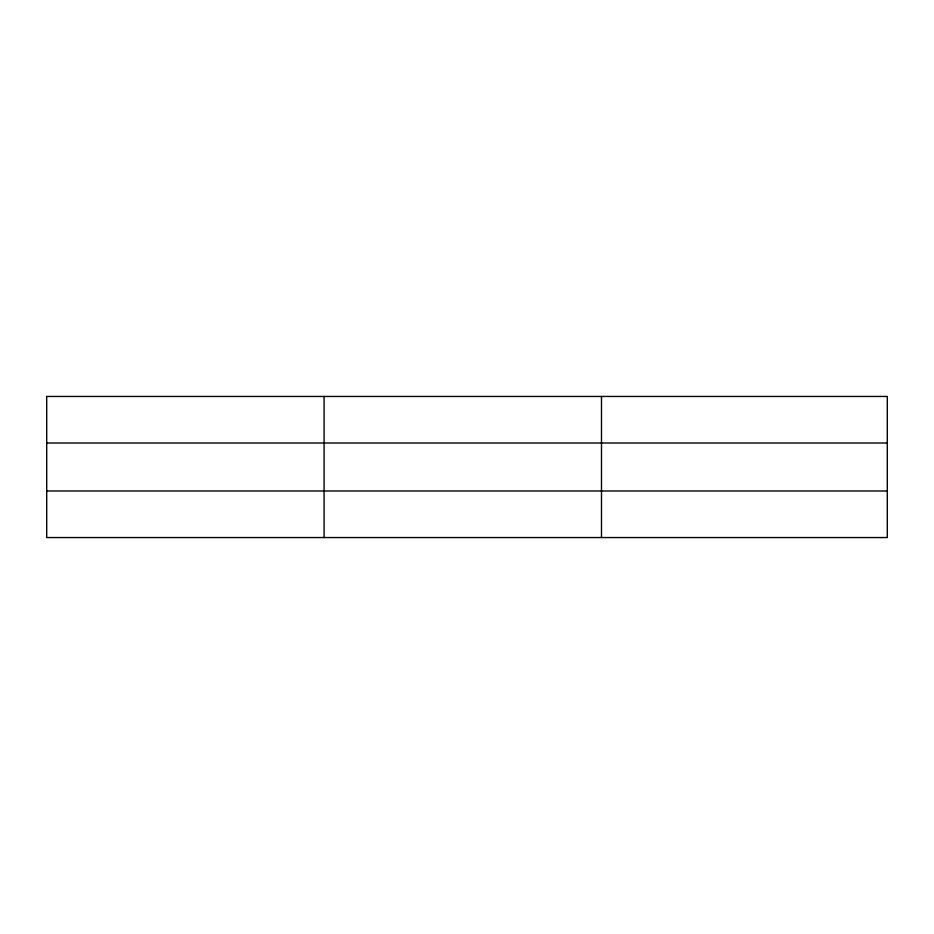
<?xml version="1.0" encoding="UTF-8"?>
<svg xmlns="http://www.w3.org/2000/svg" width="934" height="934" viewBox="0 0 934 934"><rect width="100%" height="100%" fill="white"/><g stroke="black" fill="none" stroke-linecap="round" stroke-linejoin="round"><path stroke-width="1.4" d="M324.098 537.552L324.098 396.448M601.496 537.552L601.496 396.448M887.3 490.992L887.3 537.552L46.7 537.552L46.7 396.448L887.3 396.448L887.3 490.992L46.7 490.992M46.7 443.008L887.3 443.008"/></g></svg>
